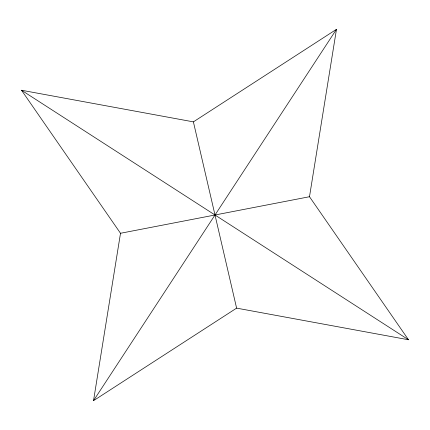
<?xml version="1.0" encoding="UTF-8"?>
<svg xmlns="http://www.w3.org/2000/svg" width="430" height="430" viewBox="0 0 430 430"><rect width="100%" height="100%" fill="white"/><g stroke="black" fill="none" stroke-linecap="round" stroke-linejoin="round"><path stroke-width="0.64" d="M93.525 400.679L120.507 233.275L21.5 90.235L193.392 121.867L336.475 29.321L309.492 196.725L408.5 339.764L236.607 308.133L93.525 400.679L336.475 29.321M120.507 233.275L309.492 196.725M21.5 90.235L408.5 339.764M193.392 121.867L236.607 308.133"/></g></svg>
